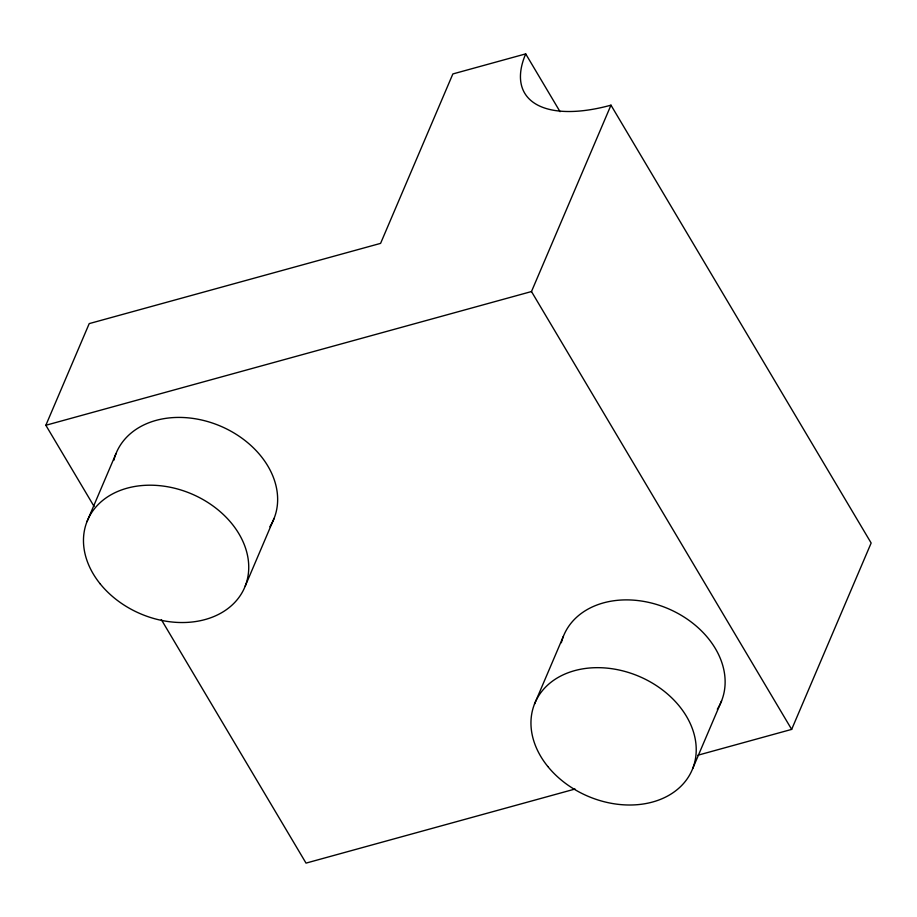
<?xml version="1.0" encoding="UTF-8"?>
<svg xmlns="http://www.w3.org/2000/svg" width="917" height="917" viewBox="0 0 917 917"><rect width="100%" height="100%" fill="white"/><g stroke="black" fill="none" stroke-linecap="round" stroke-linejoin="round"><path stroke-width="1.38" d="M94.084 506.436L45.85 425.27L89.213 323.609L380.589 243.372L452.86 73.945L525.705 53.885A142.399 63.743 -30.7 0 0 610.974 105.168L871.15 543.013L791.658 729.393L697.837 755.23M87 521.601L115.909 453.835M245.206 586.123L274.114 518.346M45.85 425.27L531.482 291.549L610.974 105.168M534.485 704.084L563.393 636.306M692.69 768.595L721.599 700.829M575.051 789.033L306.026 863.115L161.323 619.594M525.705 53.885L560.046 111.691M531.482 291.549L791.658 729.393M113.857 460.265A85.441 65.164 23.1 0 1 220.55 426.141A85.441 65.164 23.1 0 1 269.839 526.748M561.342 642.737A85.441 65.164 23.1 0 1 668.034 608.613A85.441 65.164 23.1 0 1 717.323 709.219M100.32 584.026A85.441 65.164 23.1 0 0 242.317 592.21A85.441 65.164 23.1 0 0 155.672 485.357A85.441 65.164 23.1 0 0 100.32 584.026M547.804 766.497A85.441 65.164 23.1 0 0 689.802 774.682A85.441 65.164 23.1 0 0 603.157 667.828A85.441 65.164 23.1 0 0 547.804 766.497"/></g></svg>
